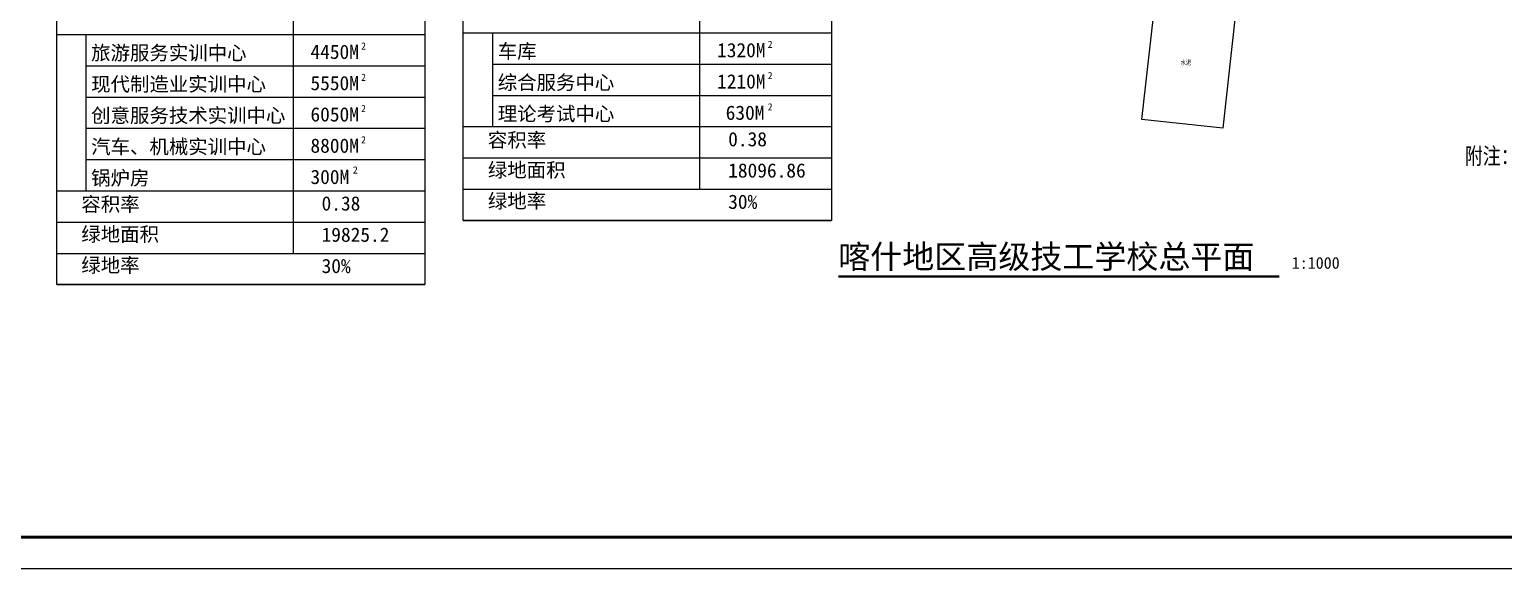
# Model space of a CAD drawing. Extents: x 34159 to 76259, y 14444 to 30378.
# Drawn here: x 34682.9 to 35154.5, y 14770.9 to 14943.3 of the extents above; entities that cross this region are included whole.
import ezdxf
from ezdxf.enums import TextEntityAlignment as Align

# ---------------------------------------------------------------- set-up
doc = ezdxf.new("R2010")
doc.units = 0
doc.header["$LTSCALE"] = 1000
doc.header["$MEASUREMENT"] = 0
doc.linetypes.add('X6', pattern=[2, 1, -1])
for name, color, linetype in [('DIM_SYMB', 3, 'Continuous'), ('DLSS', 8, 'Continuous'), ('PUB_TEXT', 7, 'Continuous'), ('PUB_TITLE', 7, 'Continuous')]:
    doc.layers.add(name, color=color, linetype=linetype)
doc.styles.add('HT', font='simhei.ttf', dxfattribs={"width": 0.8})
doc.styles.add('HZ', font='', dxfattribs={"width": 0.8})
doc.styles.add('宋体', font='')
doc.styles.add('黑体', font='simhei.ttf')
doc.styles.get('HZ').set_extended_font_data('SimSun')
doc.styles.get('宋体').set_extended_font_data('SimSun')

msp = doc.modelspace()

# ---------------------------------------------------------------- linework, layer by layer
for p, q in [((34767.18, 14971.69), (34767.18, 14871.69)), ((34897.28, 14972.23), (34897.28, 14892.23)), ((34691.56, 14941.69), (34809.38, 14941.69)), ((34821.66, 14942.23), (34939.48, 14942.23)), ((34700.87, 14931.69), (34809.38, 14931.69)), ((34830.96, 14932.23), (34939.48, 14932.23)), ((34830.96, 14922.23), (34939.48, 14922.23)), ((34700.87, 14921.69), (34809.38, 14921.69)), ((34700.87, 14911.69), (34809.38, 14911.69)), ((34821.66, 14912.23), (34939.48, 14912.23)), ((34830.96, 14912.23), (34939.48, 14912.23)), ((34700.87, 14901.69), (34809.38, 14901.69)), ((34821.66, 14902.23), (34939.48, 14902.23)), ((34691.56, 14891.69), (34809.38, 14891.69)), ((34821.66, 14892.23), (34939.48, 14892.23)), ((34821.66, 14892.23), (34939.48, 14892.23)), ((34691.56, 14881.69), (34809.38, 14881.69)), ((34821.66, 14882.23), (34939.48, 14882.23)), ((34691.56, 14871.69), (34809.38, 14871.69)), ((34691.56, 14871.69), (34809.38, 14871.69)), ((34691.56, 14861.69), (34809.38, 14861.69))]:
    msp.add_line(p, q)
at = {"color": 0, "linetype": 'Continuous'}
for p, q in [((34700.87, 14941.83), (34700.87, 14891.69)), ((34830.96, 14942.37), (34830.96, 14912.23))]:
    msp.add_line(p, q, dxfattribs=at)
for points in [[(34691.56, 14971.69), (34809.38, 14971.69), (34809.38, 14861.69), (34691.56, 14861.69)], [(34821.66, 14972.23), (34939.48, 14972.23), (34939.48, 14882.23), (34821.66, 14882.23)]]:
    msp.add_lwpolyline(points, close=True)
at = {"layer": 'DIM_SYMB', "color": 0, "linetype": 'Continuous', "const_width": 0.7}
msp.add_lwpolyline([(34941.61, 14864.31), (35082.73, 14864.31)], dxfattribs=at)
at = {"layer": 'DLSS', "color": 8, "linetype": 'X6', "flags": 128}
msp.add_lwpolyline([(35064.7, 14911.74), (35038.79, 14914.54), (35043.17, 14953.21), (35068.98, 14950.47)], close=True, dxfattribs=at)
at = {"layer": 'PUB_TITLE'}
msp.add_lwpolyline([(34514.51, 14770.91), (35703.51, 14770.91), (35703.51, 15611.91), (34514.51, 15611.91)], close=True, dxfattribs=at)
at = {"layer": 'PUB_TITLE', "const_width": 1}
msp.add_lwpolyline([(34539.51, 14780.91), (35693.51, 14780.91), (35693.51, 15601.91), (34539.51, 15601.91)], close=True, dxfattribs=at)

# ---------------------------------------------------------------- texts
at = {"layer": 'DLSS', "color": 8, "linetype": 'Continuous', "style": 'HZ', "width": 0.8}
msp.add_text('水泥', height=1.5, dxfattribs=at).set_placement((35052.83, 14932.76), align=Align.MIDDLE)
at = {"layer": 'PUB_TEXT', "style": '宋体'}
for s, height, p in [('旅游服务实训中心', 4.557, (34702.58, 14933.54)), ('4450M', 4.557, (34772.76, 14933.87)), ('2', 2.28, (34788.96, 14936.87)), ('车库', 4.557, (34832.67, 14934.08)), ('1320M', 4.557, (34902.85, 14934.41)), ('2', 2.28, (34919.05, 14937.41)), ('现代制造业实训中心', 4.557, (34702.58, 14923.54)), ('5550M', 4.557, (34772.76, 14923.87)), ('2', 2.28, (34788.96, 14926.87)), ('综合服务中心', 4.557, (34832.67, 14924.08)), ('1210M', 4.557, (34902.85, 14924.41)), ('2', 2.28, (34919.05, 14927.41)), ('创意服务技术实训中心', 4.557, (34702.58, 14913.54)), ('6050M', 4.557, (34772.76, 14913.87)), ('2', 2.28, (34788.96, 14916.87)), ('理论考试中心', 4.557, (34832.67, 14914.08)), ('630M', 4.557, (34905.61, 14914.41)), ('2', 2.28, (34919.05, 14917.41)), ('汽车、机械实训中心', 4.557, (34702.58, 14903.54)), ('8800M', 4.557, (34772.76, 14903.87)), ('2', 2.28, (34788.96, 14906.87)), ('容积率', 4.557, (34829.52, 14905.67)), ('0.38', 4.557, (34906.41, 14905.93)), ('锅炉房', 4.557, (34702.58, 14893.54)), ('300M', 4.557, (34772.76, 14893.87)), ('2', 2.28, (34786.33, 14897.23)), ('绿地面积', 4.557, (34829.52, 14896.08)), ('18096.86', 4.557, (34906.41, 14895.93)), ('容积率', 4.557, (34699.43, 14885.13)), ('0.38', 4.557, (34776.32, 14885.39)), ('绿地率', 4.557, (34829.52, 14886.17)), ('30%', 4.557, (34906.41, 14885.93)), ('绿地面积', 4.557, (34699.43, 14875.54)), ('19825.2', 4.557, (34776.32, 14875.39)), ('绿地率', 4.557, (34699.43, 14865.63)), ('30%', 4.557, (34776.32, 14865.39))]:
    msp.add_text(s, height=height, dxfattribs=at).set_placement(p)
at = {"layer": 'PUB_TEXT', "style": 'HT', "width": 0.8}
msp.add_text('附注：', height=5.257, dxfattribs=at).set_placement((35142.1, 14900.22))
at = {"layer": 'PUB_TEXT', "color": 0, "linetype": 'Continuous', "style": '黑体'}
for s, height, p in [('喀什地区高级技工学校总平面', 7.5105, (34941.61, 14866.89)), ('1:1000', 3.755, (35086.73, 14866.77))]:
    msp.add_text(s, height=height, dxfattribs=at).set_placement(p)

doc.saveas('drawing.dxf')
